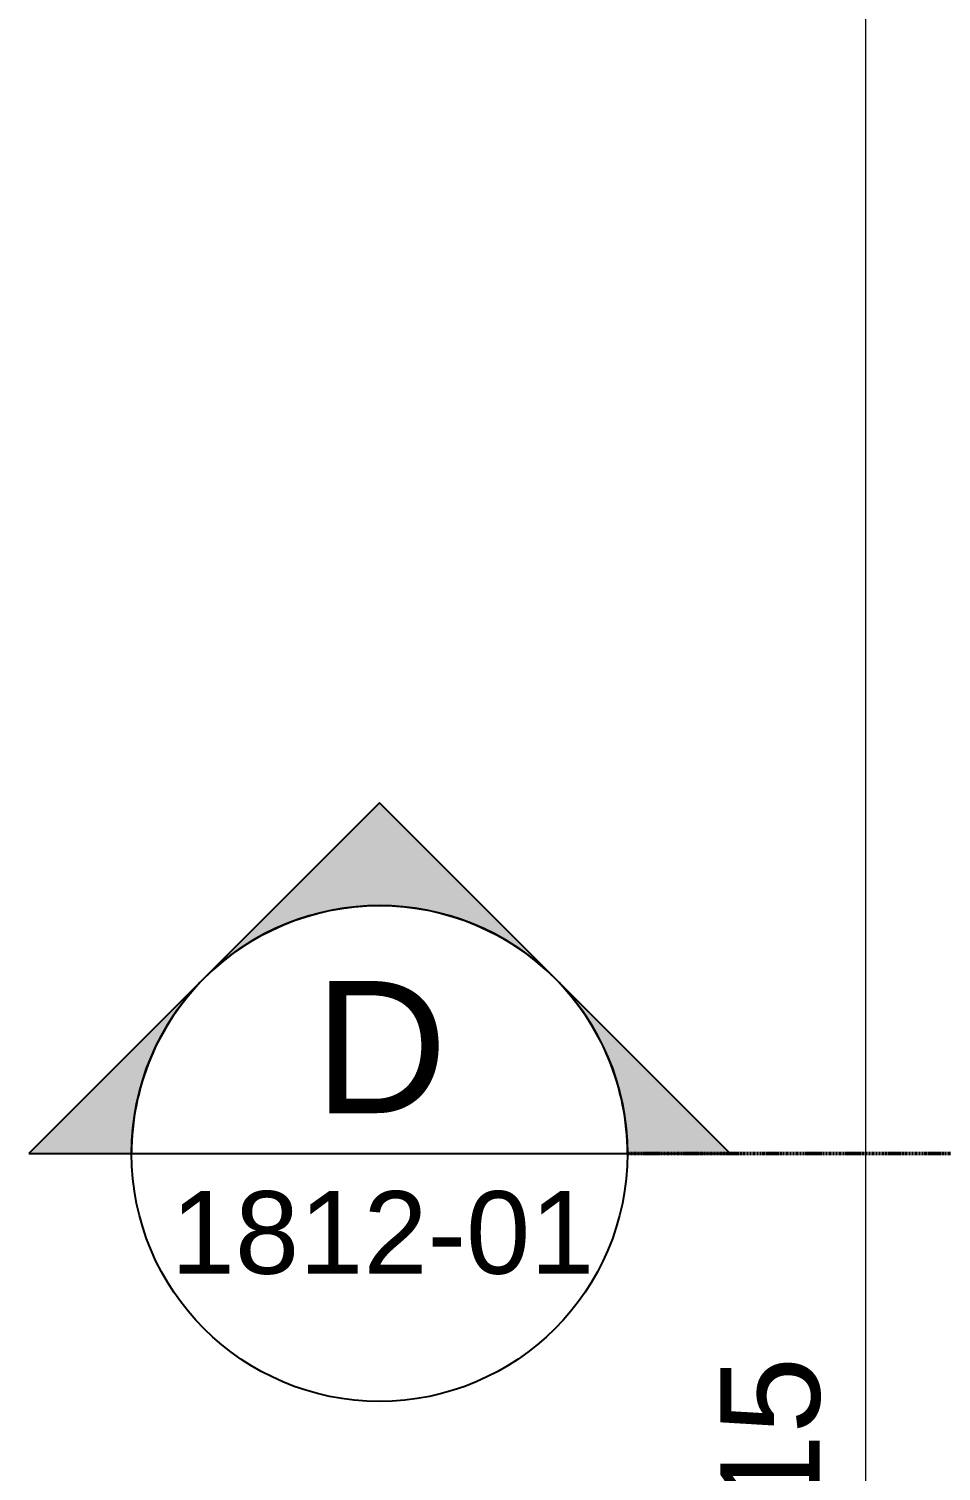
# Model space of a CAD drawing. Header units: millimetres. Extents: x -794326 to -715748, y -17796 to 22353.
# Drawn here: x -794326 to -791566, y 4179 to 8542 of the extents above; entities that cross this region are included whole.
import ezdxf

# ---------------------------------------------------------------- set-up
doc = ezdxf.new("R2010")
doc.units = ezdxf.units.MM
doc.linetypes.add('DPA_Grid _ Level 100', pattern=[10, 5.5, -1.6, 1.3, -1.6])
for name, color, linetype, lineweight in [('A-ANNO-DIMS', 1, 'Continuous', 9), ('A-ANNO-DIMS-100', 1, 'Continuous', 9), ('G-ANNO-SECL', 3, 'Continuous', 9)]:
    doc.layers.add(name, color=color, linetype=linetype, lineweight=lineweight)
doc.styles.add('Arial', font='arial.ttf', dxfattribs={"height": 400})
doc.styles.add('Arial_1', font='arial.ttf', dxfattribs={"height": 250})
doc.styles.add('Arial_2', font='arial.ttf', dxfattribs={"height": 300})
doc.dimstyles.new('DPA-DIM-3_0_C-C', dxfattribs={"dimscale": 304.8, "dimtxt": 306.07782, "dimasz": 0.492126, "dimexe": 0.656168, "dimexo": 0.0625, "dimgap": 0.164042, "dimtad": 1, "dimdec": 0, "dimzin": 0, "dimdsep": 46, "dimtxsty": 'Arial_2', "dimblk1": 'DOTBLANK', "dimblk2": 'DOTBLANK', "dimsah": 1, "dimcen": 0.09, "dimdle": 0.656168, "dimadec": 8, "dimazin": 0, "dimtfac": 1, "dimtdec": 4, "dimtix": 1, "dimtmove": 0, "dimatfit": 3, "dimfxl": 1.312336, "dimfxlon": 1, "dimtvp": 1, "dimtolj": 1, "dimtzin": 0, "dimarcsym": 2})

# ---------------------------------------------------------------- blocks, each defined once
blk = doc.blocks.new('Section - Section Head-531884-4282-01 ENLARGED LOWER PLATFORM LEVEL - REFLECTED CEILING PLAN - SHEET 3')
at = {"layer": 'G-ANNO-SECL'}
h = blk.add_hatch(color=256, dxfattribs=at)
edge = h.paths.add_edge_path()
edge.add_line((-12.803, 5.303), (-7.5, 10.607))
edge.add_line((-7.5, 10.607), (-2.197, 5.303))
edge.add_arc((-7.5, 0), 7.5, 45, 135)
h = blk.add_hatch(color=256, dxfattribs=at)
edge = h.paths.add_edge_path()
edge.add_arc((-7.5, 0), 7.5, 0, 45)
edge.add_line((-2.197, 5.303), (3.107, 0))
edge.add_line((3.107, 0), (0, 0))
edge = h.paths.add_edge_path()
edge.add_line((-15, 0), (-18.107, 0))
edge.add_line((-18.107, 0), (-12.803, 5.303))
edge.add_arc((-7.5, 0), 7.5, 135, 180)
at = {"layer": 'G-ANNO-SECL', "lineweight": 25}
for p, q in [((-7.5, 10.607), (-18.107, 0)), ((-7.5, 10.607), (-12.803, 5.303)), ((3.107, 0), (-7.5, 10.607)), ((-2.197, 5.303), (-7.5, 10.607)), ((-12.803, 5.303), (-18.107, 0)), ((3.107, 0), (-2.197, 5.303)), ((-18.107, 0), (-15, 0)), ((-18.107, 0), (-15, 0)), ((0, 0), (3.107, 0)), ((0, 0), (3.107, 0))]:
    blk.add_line(p, q, dxfattribs=at)
blk.add_circle((-7.5, 0), 7.5, dxfattribs=at)
for start, end in [(45, 135), (135, 180), (0, 45)]:
    blk.add_arc((-7.5, 0), 7.5, start, end, dxfattribs=at)
blk = doc.blocks.new('DIMBLOCK7-4282-01 ENLARGED LOWER PLATFORM LEVEL - REFLECTED CEILING PLAN - SHEET 3')
at = {"layer": 'A-ANNO-DIMS-100'}
for p, q in [((-791794.5, -4521), (-791794.5, 12394)), ((-792194.5, 12194), (-791594.5, 12194)), ((-791794.5, 12194), (-792194.5, 12194)), ((-792194.5, -4321), (-791594.5, -4321)), ((-791794.5, -4321), (-792194.5, -4321))]:
    blk.add_line(p, q, dxfattribs=at)
at = {"layer": 'A-ANNO-DIMS-100', "lineweight": 35}
for centre in [(-791794.5, 12194), (-791794.5, -4321)]:
    blk.add_circle(centre, 75, dxfattribs=at)
at = {"layer": 'A-ANNO-DIMS-100', "color": 0, "insert": (-792233.9, 3359.7), "char_height": 300, "width": 1384.414, "attachment_point": 1, "rotation": 90, "line_spacing_factor": 0.941778, "style": 'Arial_2'}
blk.add_mtext('16515', dxfattribs=at)
blk = doc.blocks.new('_DotBlank')
at = {"color": 0, "linetype": 'ByBlock', "lineweight": -2}
blk.add_line((-0.5, 0), (-1, 0), dxfattribs=at)
blk.add_circle((0, 0), 0.5, dxfattribs=at)

msp = doc.modelspace()

# ---------------------------------------------------------------- linework, layer by layer
at = {"layer": 'G-ANNO-SECL', "lineweight": 25}
msp.add_line((-794015.3, 5139.9), (-792515.3, 5139.9), dxfattribs=at)
at = {"layer": 'G-ANNO-SECL', "linetype": 'DPA_Grid _ Level 100', "lineweight": 50}
msp.add_line((-792515.3, 5139.9), (-718681.7, 5139.9), dxfattribs=at)

# ---------------------------------------------------------------- block references
at = {"layer": 'G-ANNO-SECL', "lineweight": 25, "xscale": 99.99999999999993, "yscale": 99.99999999999993, "zscale": 99.99999999999993}
msp.add_blockref('Section - Section Head-531884-4282-01 ENLARGED LOWER PLATFORM LEVEL - REFLECTED CEILING PLAN - SHEET 3', (-792515.3, 5139.9), dxfattribs=at)

# ---------------------------------------------------------------- texts
at = {"layer": 'G-ANNO-SECL', "lineweight": 25, "attachment_point": 1}
for s, insert, char_height, width, style in [('D', (-793463.2, 5661.9), 400, 489.029, 'Arial'), ('1812-01', (-793896.7, 5026.1), 250, 1539.24, 'Arial_1')]:
    msp.add_mtext(s, dxfattribs=dict(at, insert=insert, char_height=char_height, width=width, style=style))

# ---------------------------------------------------------------- dimensions: what is measured, and where the dimension line sits
at = {"layer": 'A-ANNO-DIMS'}
dim = msp.add_linear_dim(base=(-791794.5, 12194), p1=(-792194.5, -4321), p2=(-792194.5, 12194), angle=90, dimstyle='DPA-DIM-3_0_C-C', override={"dimpost": '<>', "dimfxl": 16515.002991}, dxfattribs=at)
dim.commit()
dim.dimension.update_dxf_attribs({"geometry": 'DIMBLOCK7-4282-01 ENLARGED LOWER PLATFORM LEVEL - REFLECTED CEILING PLAN - SHEET 3', "text_midpoint": (-791997.6, 3936.5)})

doc.saveas('drawing.dxf')
